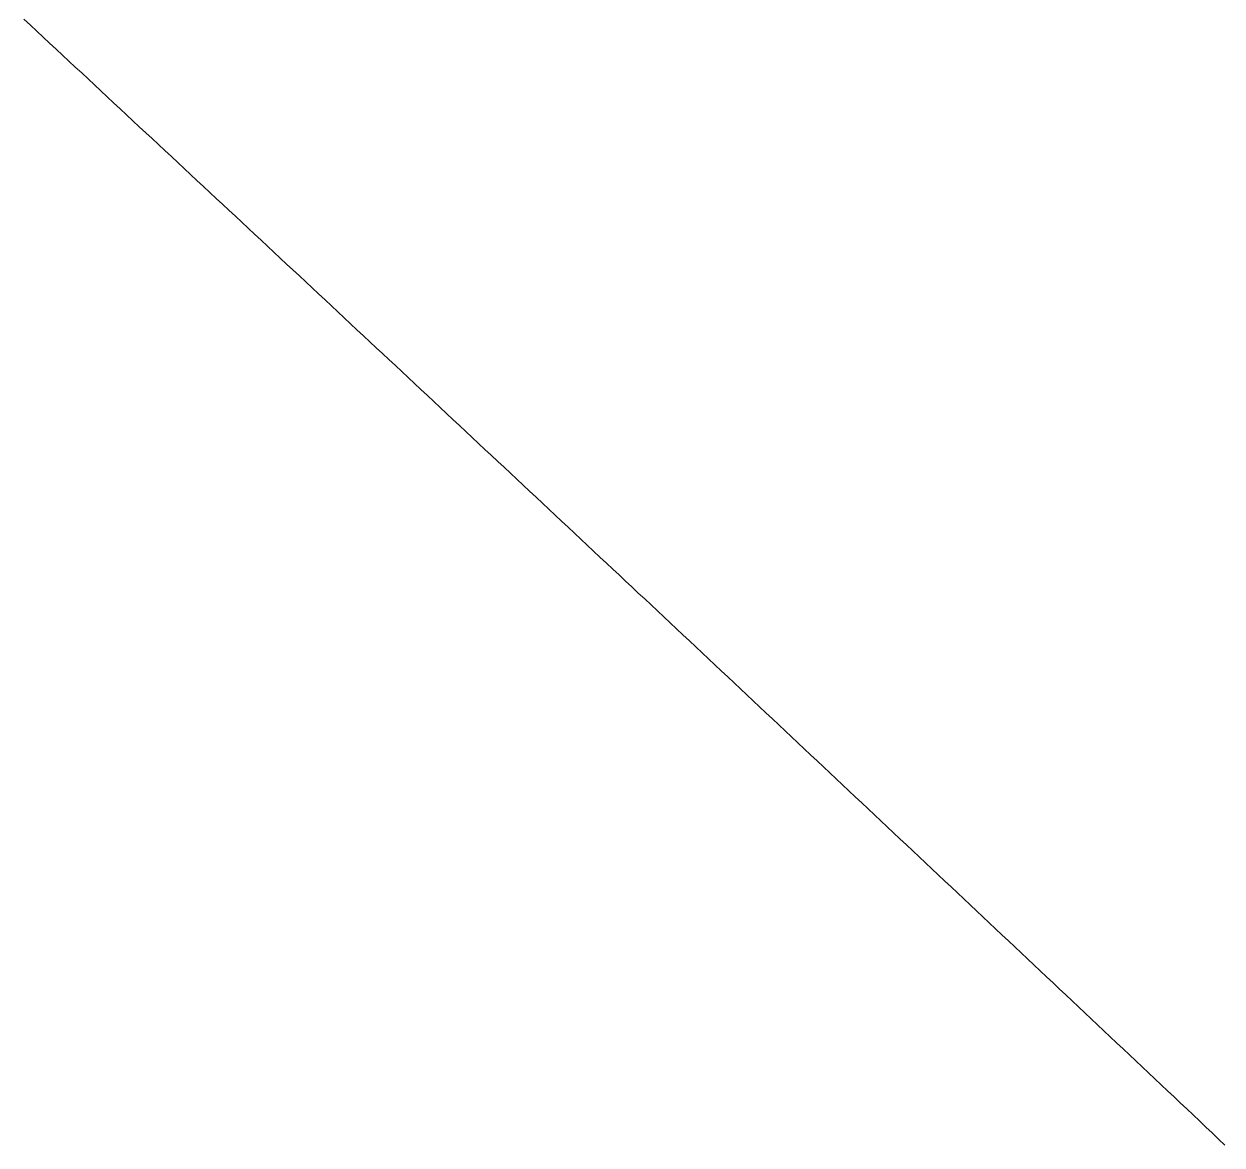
# Model space of a CAD drawing. Extents: x 174934 to 192674, y 648863 to 672607.
# Drawn here: x 185129.07 to 185142.75, y 656771.07 to 656783.88 of the extents above; entities that cross this region are included whole.
import ezdxf

# ---------------------------------------------------------------- set-up
doc = ezdxf.new("R2010")
doc.units = 0
doc.layers.add('pspecial', color=7, linetype='Continuous', lineweight=0)

msp = doc.modelspace()

# ---------------------------------------------------------------- linework, layer by layer
at = {"layer": 'pspecial', "flags": 128}
msp.add_lwpolyline([(185142.787, 656771.073), (185142.715, 656771.142), (185142.642, 656771.211), (185142.569, 656771.279), (185142.497, 656771.348), (185142.424, 656771.417), (185142.351, 656771.485), (185142.278, 656771.554), (185142.206, 656771.623), (185142.133, 656771.691), (185142.06, 656771.76), (185141.988, 656771.829), (185141.915, 656771.897), (185141.842, 656771.966), (185141.769, 656772.034), (185141.697, 656772.103), (185141.624, 656772.172), (185141.551, 656772.24), (185141.478, 656772.309), (185141.406, 656772.378), (185141.333, 656772.446), (185141.26, 656772.515), (185141.187, 656772.583), (185141.115, 656772.652), (185141.042, 656772.721), (185140.969, 656772.789), (185140.896, 656772.858), (185140.824, 656772.926), (185140.751, 656772.995), (185140.678, 656773.063), (185140.605, 656773.132), (185140.532, 656773.201), (185140.46, 656773.269), (185140.387, 656773.338), (185140.314, 656773.406), (185140.241, 656773.475), (185140.169, 656773.543), (185140.096, 656773.612), (185140.023, 656773.681), (185139.95, 656773.749), (185139.877, 656773.818), (185139.805, 656773.886), (185139.732, 656773.955), (185139.659, 656774.023), (185139.586, 656774.092), (185139.513, 656774.16), (185139.44, 656774.229), (185139.368, 656774.297), (185139.295, 656774.366), (185139.222, 656774.435), (185139.149, 656774.503), (185139.076, 656774.572), (185139.003, 656774.64), (185138.931, 656774.709), (185138.858, 656774.777), (185138.785, 656774.846), (185138.712, 656774.914), (185138.639, 656774.983), (185138.566, 656775.051), (185138.493, 656775.12), (185138.421, 656775.188), (185138.348, 656775.257), (185138.275, 656775.325), (185138.202, 656775.394), (185138.129, 656775.462), (185138.056, 656775.531), (185137.983, 656775.599), (185137.911, 656775.668), (185137.838, 656775.736), (185137.765, 656775.804), (185137.692, 656775.873), (185137.619, 656775.941), (185137.546, 656776.01), (185137.473, 656776.078), (185137.4, 656776.147), (185137.327, 656776.215), (185137.254, 656776.284), (185137.182, 656776.352), (185137.109, 656776.421), (185137.036, 656776.489), (185136.963, 656776.557), (185136.89, 656776.626), (185136.817, 656776.694), (185136.744, 656776.763), (185136.671, 656776.831), (185136.598, 656776.9), (185136.525, 656776.968), (185136.452, 656777.036), (185136.379, 656777.105), (185136.306, 656777.173), (185136.234, 656777.242), (185136.161, 656777.31), (185136.088, 656777.378), (185136.015, 656777.447), (185135.942, 656777.515), (185135.869, 656777.584), (185135.796, 656777.652), (185135.723, 656777.72), (185135.65, 656777.789), (185135.577, 656777.857), (185135.504, 656777.925), (185135.431, 656777.994), (185135.358, 656778.062), (185135.285, 656778.131), (185135.212, 656778.199), (185135.139, 656778.267), (185135.066, 656778.336), (185134.993, 656778.404), (185134.92, 656778.472), (185134.847, 656778.541), (185134.774, 656778.609), (185134.701, 656778.677), (185134.628, 656778.746), (185134.555, 656778.814), (185134.482, 656778.882), (185134.409, 656778.951), (185134.336, 656779.019), (185134.263, 656779.087), (185134.19, 656779.156), (185134.117, 656779.224), (185134.044, 656779.292), (185133.971, 656779.361), (185133.898, 656779.429), (185133.825, 656779.497), (185133.752, 656779.566), (185133.679, 656779.634), (185133.606, 656779.702), (185133.533, 656779.77), (185133.46, 656779.839), (185133.387, 656779.907), (185133.314, 656779.975), (185133.24, 656780.044), (185133.167, 656780.112), (185133.094, 656780.18), (185133.021, 656780.248), (185132.948, 656780.317), (185132.875, 656780.385), (185132.802, 656780.453), (185132.729, 656780.522), (185132.656, 656780.59), (185132.583, 656780.658), (185132.51, 656780.726), (185132.437, 656780.795), (185132.364, 656780.863), (185132.29, 656780.931), (185132.217, 656780.999), (185132.144, 656781.068), (185132.071, 656781.136), (185131.998, 656781.204), (185131.925, 656781.272), (185131.852, 656781.34), (185131.779, 656781.409), (185131.706, 656781.477), (185131.633, 656781.545), (185131.559, 656781.613), (185131.486, 656781.682), (185131.413, 656781.75), (185131.34, 656781.818), (185131.267, 656781.886), (185131.194, 656781.954), (185131.121, 656782.023), (185131.047, 656782.091), (185130.974, 656782.159), (185130.901, 656782.227), (185130.828, 656782.295), (185130.755, 656782.364), (185130.682, 656782.432), (185130.609, 656782.5), (185130.535, 656782.568), (185130.462, 656782.636), (185130.389, 656782.704), (185130.316, 656782.773), (185130.243, 656782.841), (185130.17, 656782.909), (185130.096, 656782.977), (185130.023, 656783.045), (185129.95, 656783.113), (185129.877, 656783.182), (185129.804, 656783.25), (185129.731, 656783.318), (185129.657, 656783.386), (185129.584, 656783.454), (185129.511, 656783.522), (185129.438, 656783.59), (185129.365, 656783.658), (185129.291, 656783.727), (185129.218, 656783.795), (185129.145, 656783.863), (185129.072, 656783.931)], dxfattribs=at)

doc.saveas('drawing.dxf')
